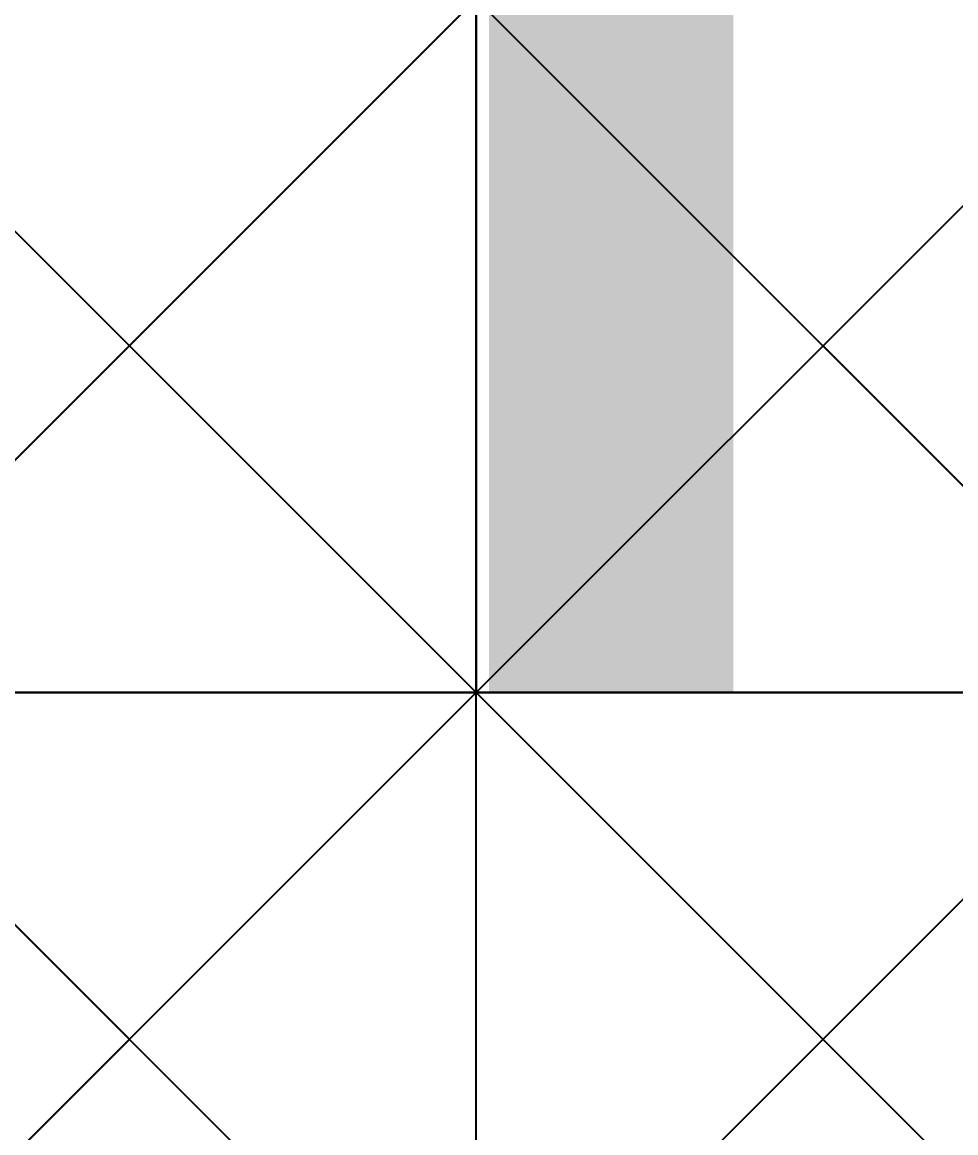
# Model space of a CAD drawing. Header units: metres. Extents: x 0 to 810, y 0 to 745.
# Drawn here: x 1.346 to 2.691, y 3.365 to 4.966 of the extents above; entities that cross this region are included whole.
import ezdxf

# ---------------------------------------------------------------- set-up
doc = ezdxf.new("R2010")
doc.units = ezdxf.units.M
doc.layers.add('forest', color=7, linetype='Continuous')
doc.layers.add('forestfragmentation', color=7, linetype='Continuous')

msp = doc.modelspace()

# ---------------------------------------------------------------- linework, layer by layer
at = {"layer": 'forest', "color": 164}
msp.add_lwpolyline([(0, 0), (2, 0), (4, 2), (4, 3), (3, 4), (2, 4), (2, 5), (1, 6), (0, 5), (0, 13), (1, 13), (2, 14), (1, 15), (1, 17), (0, 18), (0, 24), (2, 26), (1, 27), (0, 27), (0, 63), (63, 63)], dxfattribs=at)
msp.add_lwpolyline([(0, 0), (2, 0), (4, 2), (4, 3), (3, 4), (2, 4), (2, 5), (1, 6), (0, 5), (0, 13), (1, 13), (2, 14), (1, 15), (1, 17), (0, 18), (0, 24), (2, 26), (1, 27), (0, 27), (0, 63), (63, 63)], dxfattribs=at)
msp.add_lwpolyline([(0, 0), (2, 0), (4, 2), (4, 3), (3, 4), (2, 4), (2, 5), (1, 6), (0, 5), (0, 13), (1, 13), (2, 14), (1, 15), (1, 17), (0, 18), (0, 24), (2, 26), (1, 27), (0, 27), (0, 63), (63, 63)], dxfattribs=at)
msp.add_lwpolyline([(0, 0), (2, 0), (4, 2), (4, 3), (3, 4), (2, 4), (2, 5), (1, 6), (0, 5), (0, 13), (1, 13), (2, 14), (1, 15), (1, 17), (0, 18), (0, 24), (2, 26), (1, 27), (0, 27), (0, 63), (63, 63)], dxfattribs=at)
at = {"layer": 'forest', "color": 167}
msp.add_lwpolyline([(0, 0), (0, 4), (2, 4), (3, 5), (3, 6), (2, 7), (2, 9), (1, 10), (0, 10), (0, 63), (63, 63)], dxfattribs=at)
msp.add_lwpolyline([(0, 0), (0, 4), (2, 4), (3, 5), (3, 6), (2, 7), (2, 9), (1, 10), (0, 10), (0, 63), (63, 63)], dxfattribs=at)
msp.add_lwpolyline([(0, 0), (0, 4), (2, 4), (3, 5), (3, 6), (2, 7), (2, 9), (1, 10), (0, 10), (0, 63), (63, 63)], dxfattribs=at)
msp.add_lwpolyline([(0, 0), (0, 4), (2, 4), (3, 5), (3, 6), (2, 7), (2, 9), (1, 10), (0, 10), (0, 63), (63, 63)], dxfattribs=at)
at = {"layer": 'forest', "color": 178}
msp.add_lwpolyline([(2, 0), (2, 4), (1, 5), (0, 5), (0, 63), (63, 63), (63, 0), (2, 0)], dxfattribs=at)
msp.add_lwpolyline([(2, 0), (2, 4), (1, 5), (0, 5), (0, 63), (63, 63), (63, 0), (2, 0)], dxfattribs=at)
msp.add_lwpolyline([(2, 0), (2, 4), (1, 5), (0, 5), (0, 63), (63, 63), (63, 0), (2, 0)], dxfattribs=at)
msp.add_lwpolyline([(2, 0), (2, 4), (1, 5), (0, 5), (0, 63), (63, 63), (63, 0), (2, 0)], dxfattribs=at)
at = {"layer": 'forest', "color": 183}
msp.add_lwpolyline([(0, 0), (2, 2), (2, 7), (1, 8), (0, 8), (0, 63)], dxfattribs=at)
msp.add_lwpolyline([(0, 0), (2, 2), (2, 7), (1, 8), (0, 8), (0, 63)], dxfattribs=at)
msp.add_lwpolyline([(0, 0), (2, 2), (2, 7), (1, 8), (0, 8), (0, 63)], dxfattribs=at)
msp.add_lwpolyline([(0, 0), (2, 2), (2, 7), (1, 8), (0, 8), (0, 63)], dxfattribs=at)
at = {"layer": 'forest', "color": 162}
msp.add_lwpolyline([(2, 0), (3, 0), (4, 1), (5, 1), (6, 2), (6, 3), (3, 6), (2, 5), (2, 4), (1, 3), (1, 5), (0, 6), (0, 63), (63, 63)], dxfattribs=at)
msp.add_lwpolyline([(2, 0), (3, 0), (4, 1), (5, 1), (6, 2), (6, 3), (3, 6), (2, 5), (2, 4), (1, 3), (1, 5), (0, 6), (0, 63), (63, 63)], dxfattribs=at)
msp.add_lwpolyline([(2, 0), (3, 0), (4, 1), (5, 1), (6, 2), (6, 3), (3, 6), (2, 5), (2, 4), (1, 3), (1, 5), (0, 6), (0, 63), (63, 63)], dxfattribs=at)
msp.add_lwpolyline([(2, 0), (3, 0), (4, 1), (5, 1), (6, 2), (6, 3), (3, 6), (2, 5), (2, 4), (1, 3), (1, 5), (0, 6), (0, 63), (63, 63)], dxfattribs=at)
at = {"layer": 'forest', "color": 176}
msp.add_lwpolyline([(0, 0), (0, 1), (1, 0), (2, 0), (5, 3), (4, 4), (2, 4), (2, 5), (3, 6), (3, 9), (2, 10), (1, 9), (0, 9), (0, 55), (4, 59), (4, 62), (3, 63), (62, 63)], dxfattribs=at)
msp.add_lwpolyline([(0, 0), (0, 1), (1, 0), (2, 0), (5, 3), (4, 4), (2, 4), (2, 5), (3, 6), (3, 9), (2, 10), (1, 9), (0, 9), (0, 55), (4, 59), (4, 62), (3, 63), (62, 63)], dxfattribs=at)
msp.add_lwpolyline([(0, 0), (0, 1), (1, 0), (2, 0), (5, 3), (4, 4), (2, 4), (2, 5), (3, 6), (3, 9), (2, 10), (1, 9), (0, 9), (0, 55), (4, 59), (4, 62), (3, 63), (62, 63)], dxfattribs=at)
msp.add_lwpolyline([(0, 0), (0, 1), (1, 0), (2, 0), (5, 3), (4, 4), (2, 4), (2, 5), (3, 6), (3, 9), (2, 10), (1, 9), (0, 9), (0, 55), (4, 59), (4, 62), (3, 63), (62, 63)], dxfattribs=at)
at = {"layer": 'forest', "color": 170}
msp.add_lwpolyline([(0, 0), (0, 1), (1, 1), (2, 2), (2, 4), (4, 4), (6, 6), (6, 8), (5, 9), (4, 9), (2, 11), (2, 12), (4, 12), (5, 13), (5, 20), (4, 21), (1, 21), (0, 22), (0, 43)], dxfattribs=at)
msp.add_lwpolyline([(0, 0), (0, 1), (1, 1), (2, 2), (2, 4), (4, 4), (6, 6), (6, 8), (5, 9), (4, 9), (2, 11), (2, 12), (4, 12), (5, 13), (5, 20), (4, 21), (1, 21), (0, 22), (0, 43)], dxfattribs=at)
msp.add_lwpolyline([(0, 0), (0, 1), (1, 1), (2, 2), (2, 4), (4, 4), (6, 6), (6, 8), (5, 9), (4, 9), (2, 11), (2, 12), (4, 12), (5, 13), (5, 20), (4, 21), (1, 21), (0, 22), (0, 43)], dxfattribs=at)
msp.add_lwpolyline([(0, 0), (0, 1), (1, 1), (2, 2), (2, 4), (4, 4), (6, 6), (6, 8), (5, 9), (4, 9), (2, 11), (2, 12), (4, 12), (5, 13), (5, 20), (4, 21), (1, 21), (0, 22), (0, 43)], dxfattribs=at)
at = {"layer": 'forest', "color": 114}
for points in [[(0, 0), (0, 3), (1, 4), (2, 3), (3, 4), (3, 8), (2, 9), (1, 9), (0, 8), (0, 7), (0, 34), (6, 34), (7, 35), (8, 35), (9, 36), (10, 36), (11, 37)], [(0, 0), (0, 3), (1, 4), (2, 3), (3, 4), (3, 8), (2, 9), (1, 9), (0, 8), (0, 7), (0, 34), (6, 34), (7, 35), (8, 35), (9, 36), (10, 36), (11, 37)], [(0, 0), (0, 3), (1, 4), (2, 3), (3, 4), (3, 8), (2, 9), (1, 9), (0, 8), (0, 7), (0, 34), (6, 34), (7, 35), (8, 35), (9, 36), (10, 36), (11, 37)], [(0, 0), (0, 3), (1, 4), (2, 3), (3, 4), (3, 8), (2, 9), (1, 9), (0, 8), (0, 7), (0, 34), (6, 34), (7, 35), (8, 35), (9, 36), (10, 36), (11, 37)], [(8, 3), (7, 3), (6, 4), (2, 4), (0, 6), (0, 12), (3, 12), (4, 11), (5, 11), (6, 12), (8, 12)], [(8, 3), (7, 3), (6, 4), (2, 4), (0, 6), (0, 12), (3, 12), (4, 11), (5, 11), (6, 12), (8, 12)], [(8, 3), (7, 3), (6, 4), (2, 4), (0, 6), (0, 12), (3, 12), (4, 11), (5, 11), (6, 12), (8, 12)], [(8, 3), (7, 3), (6, 4), (2, 4), (0, 6), (0, 12), (3, 12), (4, 11), (5, 11), (6, 12), (8, 12)]]:
    msp.add_lwpolyline(points, dxfattribs=at)
at = {"layer": 'forest', "color": 113}
msp.add_lwpolyline([(2, 0), (2, 4), (4, 6), (4, 7), (5, 8), (5, 9), (9, 9), (10, 8), (11, 9), (12, 9), (15, 12), (15, 13), (16, 14), (18, 14), (19, 15), (19, 17), (20, 17), (21, 18), (21, 19), (22, 20), (22, 21), (23, 22), (23, 23), (26, 26)], dxfattribs=at)
msp.add_lwpolyline([(2, 0), (2, 4), (4, 6), (4, 7), (5, 8), (5, 9), (9, 9), (10, 8), (11, 9), (12, 9), (15, 12), (15, 13), (16, 14), (18, 14), (19, 15), (19, 17), (20, 17), (21, 18), (21, 19), (22, 20), (22, 21), (23, 22), (23, 23), (26, 26)], dxfattribs=at)
msp.add_lwpolyline([(2, 0), (2, 4), (4, 6), (4, 7), (5, 8), (5, 9), (9, 9), (10, 8), (11, 9), (12, 9), (15, 12), (15, 13), (16, 14), (18, 14), (19, 15), (19, 17), (20, 17), (21, 18), (21, 19), (22, 20), (22, 21), (23, 22), (23, 23), (26, 26)], dxfattribs=at)
msp.add_lwpolyline([(2, 0), (2, 4), (4, 6), (4, 7), (5, 8), (5, 9), (9, 9), (10, 8), (11, 9), (12, 9), (15, 12), (15, 13), (16, 14), (18, 14), (19, 15), (19, 17), (20, 17), (21, 18), (21, 19), (22, 20), (22, 21), (23, 22), (23, 23), (26, 26)], dxfattribs=at)
at = {"layer": 'forest', "color": 55}
for points in [[(0, 0), (0, 4), (3, 4), (4, 5), (7, 5), (9, 7), (7, 9), (7, 10), (6, 11), (6, 19)], [(0, 0), (0, 4), (3, 4), (4, 5), (7, 5), (9, 7), (7, 9), (7, 10), (6, 11), (6, 19)], [(0, 0), (0, 4), (3, 4), (4, 5), (7, 5), (9, 7), (7, 9), (7, 10), (6, 11), (6, 19)], [(0, 0), (0, 4), (3, 4), (4, 5), (7, 5), (9, 7), (7, 9), (7, 10), (6, 11), (6, 19)], [(0, 0), (0, 4), (2, 4), (3, 3), (4, 3), (5, 2), (6, 2), (7, 1), (8, 1), (9, 0), (10, 0), (11, 1), (15, 1), (16, 2), (17, 2), (17, 0), (0, 0)], [(0, 0), (0, 4), (2, 4), (3, 3), (4, 3), (5, 2), (6, 2), (7, 1), (8, 1), (9, 0), (10, 0), (11, 1), (15, 1), (16, 2), (17, 2), (17, 0), (0, 0)], [(0, 0), (0, 4), (2, 4), (3, 3), (4, 3), (5, 2), (6, 2), (7, 1), (8, 1), (9, 0), (10, 0), (11, 1), (15, 1), (16, 2), (17, 2), (17, 0), (0, 0)], [(0, 0), (0, 4), (2, 4), (3, 3), (4, 3), (5, 2), (6, 2), (7, 1), (8, 1), (9, 0), (10, 0), (11, 1), (15, 1), (16, 2), (17, 2), (17, 0), (0, 0)]]:
    msp.add_lwpolyline(points, dxfattribs=at)
at = {"layer": 'forest', "color": 157}
msp.add_lwpolyline([(0, 0), (0, 2), (1, 2), (2, 3), (1, 4), (0, 4), (0, 8), (2, 8), (6, 12), (5, 13), (5, 14), (3, 16), (2, 16), (1, 17), (1, 19)], dxfattribs=at)
msp.add_lwpolyline([(0, 0), (0, 2), (1, 2), (2, 3), (1, 4), (0, 4), (0, 8), (2, 8), (6, 12), (5, 13), (5, 14), (3, 16), (2, 16), (1, 17), (1, 19)], dxfattribs=at)
msp.add_lwpolyline([(0, 0), (0, 2), (1, 2), (2, 3), (1, 4), (0, 4), (0, 8), (2, 8), (6, 12), (5, 13), (5, 14), (3, 16), (2, 16), (1, 17), (1, 19)], dxfattribs=at)
msp.add_lwpolyline([(0, 0), (0, 2), (1, 2), (2, 3), (1, 4), (0, 4), (0, 8), (2, 8), (6, 12), (5, 13), (5, 14), (3, 16), (2, 16), (1, 17), (1, 19)], dxfattribs=at)
at = {"layer": 'forest', "color": 60}
msp.add_lwpolyline([(0, 4), (0, 19), (2, 19), (3, 18), (3, 17), (4, 16), (4, 15), (5, 14), (5, 13), (6, 12), (6, 10), (3, 10), (2, 9), (2, 8), (3, 7), (2, 6), (2, 4), (0, 4)], dxfattribs=at)
msp.add_lwpolyline([(0, 4), (0, 19), (2, 19), (3, 18), (3, 17), (4, 16), (4, 15), (5, 14), (5, 13), (6, 12), (6, 10), (3, 10), (2, 9), (2, 8), (3, 7), (2, 6), (2, 4), (0, 4)], dxfattribs=at)
msp.add_lwpolyline([(0, 4), (0, 19), (2, 19), (3, 18), (3, 17), (4, 16), (4, 15), (5, 14), (5, 13), (6, 12), (6, 10), (3, 10), (2, 9), (2, 8), (3, 7), (2, 6), (2, 4), (0, 4)], dxfattribs=at)
msp.add_lwpolyline([(0, 4), (0, 19), (2, 19), (3, 18), (3, 17), (4, 16), (4, 15), (5, 14), (5, 13), (6, 12), (6, 10), (3, 10), (2, 9), (2, 8), (3, 7), (2, 6), (2, 4), (0, 4)], dxfattribs=at)
at = {"layer": 'forest', "color": 174}
msp.add_lwpolyline([(8, 3), (4, 3), (2, 5), (3, 6), (4, 5), (6, 5), (7, 6), (7, 7), (6, 8), (4, 8), (2, 10), (0, 10), (0, 13), (3, 13), (4, 14), (4, 15), (5, 15), (6, 16), (6, 17), (5, 18)], dxfattribs=at)
msp.add_lwpolyline([(8, 3), (4, 3), (2, 5), (3, 6), (4, 5), (6, 5), (7, 6), (7, 7), (6, 8), (4, 8), (2, 10), (0, 10), (0, 13), (3, 13), (4, 14), (4, 15), (5, 15), (6, 16), (6, 17), (5, 18)], dxfattribs=at)
msp.add_lwpolyline([(8, 3), (4, 3), (2, 5), (3, 6), (4, 5), (6, 5), (7, 6), (7, 7), (6, 8), (4, 8), (2, 10), (0, 10), (0, 13), (3, 13), (4, 14), (4, 15), (5, 15), (6, 16), (6, 17), (5, 18)], dxfattribs=at)
msp.add_lwpolyline([(8, 3), (4, 3), (2, 5), (3, 6), (4, 5), (6, 5), (7, 6), (7, 7), (6, 8), (4, 8), (2, 10), (0, 10), (0, 13), (3, 13), (4, 14), (4, 15), (5, 15), (6, 16), (6, 17), (5, 18)], dxfattribs=at)
at = {"layer": 'forest', "color": 107}
msp.add_lwpolyline([(8, 18), (6, 16), (6, 15), (5, 14), (5, 13), (6, 12), (8, 12), (8, 7), (7, 7), (6, 6), (5, 6), (1, 2), (1, 0), (0, 0)], dxfattribs=at)
msp.add_lwpolyline([(8, 18), (6, 16), (6, 15), (5, 14), (5, 13), (6, 12), (8, 12), (8, 7), (7, 7), (6, 6), (5, 6), (1, 2), (1, 0), (0, 0)], dxfattribs=at)
msp.add_lwpolyline([(8, 18), (6, 16), (6, 15), (5, 14), (5, 13), (6, 12), (8, 12), (8, 7), (7, 7), (6, 6), (5, 6), (1, 2), (1, 0), (0, 0)], dxfattribs=at)
msp.add_lwpolyline([(8, 18), (6, 16), (6, 15), (5, 14), (5, 13), (6, 12), (8, 12), (8, 7), (7, 7), (6, 6), (5, 6), (1, 2), (1, 0), (0, 0)], dxfattribs=at)
at = {"layer": 'forest', "color": 137}
msp.add_lwpolyline([(1, 18), (1, 17), (2, 16), (2, 15), (3, 14), (3, 13), (4, 12), (4, 11), (5, 10), (5, 4), (0, 4)], dxfattribs=at)
msp.add_lwpolyline([(1, 18), (1, 17), (2, 16), (2, 15), (3, 14), (3, 13), (4, 12), (4, 11), (5, 10), (5, 4), (0, 4)], dxfattribs=at)
msp.add_lwpolyline([(1, 18), (1, 17), (2, 16), (2, 15), (3, 14), (3, 13), (4, 12), (4, 11), (5, 10), (5, 4), (0, 4)], dxfattribs=at)
msp.add_lwpolyline([(1, 18), (1, 17), (2, 16), (2, 15), (3, 14), (3, 13), (4, 12), (4, 11), (5, 10), (5, 4), (0, 4)], dxfattribs=at)
at = {"layer": 'forest', "color": 140}
msp.add_lwpolyline([(0, 1), (0, 16), (4, 12), (5, 12), (6, 11), (7, 11), (7, 7), (6, 6), (6, 4), (3, 4), (2, 3), (2, 1), (0, 1)], dxfattribs=at)
msp.add_lwpolyline([(0, 1), (0, 16), (4, 12), (5, 12), (6, 11), (7, 11), (7, 7), (6, 6), (6, 4), (3, 4), (2, 3), (2, 1), (0, 1)], dxfattribs=at)
msp.add_lwpolyline([(0, 1), (0, 16), (4, 12), (5, 12), (6, 11), (7, 11), (7, 7), (6, 6), (6, 4), (3, 4), (2, 3), (2, 1), (0, 1)], dxfattribs=at)
msp.add_lwpolyline([(0, 1), (0, 16), (4, 12), (5, 12), (6, 11), (7, 11), (7, 7), (6, 6), (6, 4), (3, 4), (2, 3), (2, 1), (0, 1)], dxfattribs=at)
at = {"layer": 'forest', "color": 111}
msp.add_lwpolyline([(24, 11), (21, 11), (19, 13), (18, 13), (17, 12), (17, 11), (16, 11), (15, 12), (14, 12), (13, 11), (12, 11), (9, 8), (8, 8), (7, 7), (4, 7), (1, 4), (3, 2), (3, 1), (2, 0), (0, 0)], dxfattribs=at)
msp.add_lwpolyline([(24, 11), (21, 11), (19, 13), (18, 13), (17, 12), (17, 11), (16, 11), (15, 12), (14, 12), (13, 11), (12, 11), (9, 8), (8, 8), (7, 7), (4, 7), (1, 4), (3, 2), (3, 1), (2, 0), (0, 0)], dxfattribs=at)
msp.add_lwpolyline([(24, 11), (21, 11), (19, 13), (18, 13), (17, 12), (17, 11), (16, 11), (15, 12), (14, 12), (13, 11), (12, 11), (9, 8), (8, 8), (7, 7), (4, 7), (1, 4), (3, 2), (3, 1), (2, 0), (0, 0)], dxfattribs=at)
msp.add_lwpolyline([(24, 11), (21, 11), (19, 13), (18, 13), (17, 12), (17, 11), (16, 11), (15, 12), (14, 12), (13, 11), (12, 11), (9, 8), (8, 8), (7, 7), (4, 7), (1, 4), (3, 2), (3, 1), (2, 0), (0, 0)], dxfattribs=at)
at = {"layer": 'forest', "color": 81}
msp.add_lwpolyline([(0, 0), (0, 1), (1, 1), (2, 2), (2, 3), (3, 4), (4, 4), (5, 5), (8, 5), (10, 3), (12, 3), (13, 2), (15, 2), (16, 3), (17, 3), (18, 4), (18, 5), (19, 6), (19, 10), (21, 10), (22, 9), (23, 9), (25, 7)], dxfattribs=at)
msp.add_lwpolyline([(0, 0), (0, 1), (1, 1), (2, 2), (2, 3), (3, 4), (4, 4), (5, 5), (8, 5), (10, 3), (12, 3), (13, 2), (15, 2), (16, 3), (17, 3), (18, 4), (18, 5), (19, 6), (19, 10), (21, 10), (22, 9), (23, 9), (25, 7)], dxfattribs=at)
msp.add_lwpolyline([(0, 0), (0, 1), (1, 1), (2, 2), (2, 3), (3, 4), (4, 4), (5, 5), (8, 5), (10, 3), (12, 3), (13, 2), (15, 2), (16, 3), (17, 3), (18, 4), (18, 5), (19, 6), (19, 10), (21, 10), (22, 9), (23, 9), (25, 7)], dxfattribs=at)
msp.add_lwpolyline([(0, 0), (0, 1), (1, 1), (2, 2), (2, 3), (3, 4), (4, 4), (5, 5), (8, 5), (10, 3), (12, 3), (13, 2), (15, 2), (16, 3), (17, 3), (18, 4), (18, 5), (19, 6), (19, 10), (21, 10), (22, 9), (23, 9), (25, 7)], dxfattribs=at)
at = {"layer": 'forest', "color": 83}
msp.add_lwpolyline([(8, 10), (7, 9), (4, 9), (3, 8), (3, 6), (2, 5), (3, 4), (10, 4)], dxfattribs=at)
msp.add_lwpolyline([(8, 10), (7, 9), (4, 9), (3, 8), (3, 6), (2, 5), (3, 4), (10, 4)], dxfattribs=at)
msp.add_lwpolyline([(8, 10), (7, 9), (4, 9), (3, 8), (3, 6), (2, 5), (3, 4), (10, 4)], dxfattribs=at)
msp.add_lwpolyline([(8, 10), (7, 9), (4, 9), (3, 8), (3, 6), (2, 5), (3, 4), (10, 4)], dxfattribs=at)
at = {"layer": 'forest', "color": 105}
msp.add_lwpolyline([(0, 3), (0, 9), (2, 7), (3, 7), (4, 8), (10, 8), (11, 7), (13, 7), (14, 6), (14, 4), (13, 4), (12, 3), (11, 3), (10, 4), (5, 4), (4, 5), (2, 5), (0, 3)], dxfattribs=at)
msp.add_lwpolyline([(0, 3), (0, 9), (2, 7), (3, 7), (4, 8), (10, 8), (11, 7), (13, 7), (14, 6), (14, 4), (13, 4), (12, 3), (11, 3), (10, 4), (5, 4), (4, 5), (2, 5), (0, 3)], dxfattribs=at)
msp.add_lwpolyline([(0, 3), (0, 9), (2, 7), (3, 7), (4, 8), (10, 8), (11, 7), (13, 7), (14, 6), (14, 4), (13, 4), (12, 3), (11, 3), (10, 4), (5, 4), (4, 5), (2, 5), (0, 3)], dxfattribs=at)
msp.add_lwpolyline([(0, 3), (0, 9), (2, 7), (3, 7), (4, 8), (10, 8), (11, 7), (13, 7), (14, 6), (14, 4), (13, 4), (12, 3), (11, 3), (10, 4), (5, 4), (4, 5), (2, 5), (0, 3)], dxfattribs=at)
at = {"layer": 'forest', "color": 54}
msp.add_lwpolyline([(0, 0), (0, 4), (1, 4), (2, 5), (5, 5), (6, 4), (9, 4), (10, 3), (11, 3), (12, 2), (21, 2), (22, 3), (26, 3), (27, 2), (28, 2), (29, 1), (30, 1), (31, 0), (32, 0), (0, 0)], dxfattribs=at)
msp.add_lwpolyline([(0, 0), (0, 4), (1, 4), (2, 5), (5, 5), (6, 4), (9, 4), (10, 3), (11, 3), (12, 2), (21, 2), (22, 3), (26, 3), (27, 2), (28, 2), (29, 1), (30, 1), (31, 0), (32, 0), (0, 0)], dxfattribs=at)
msp.add_lwpolyline([(0, 0), (0, 4), (1, 4), (2, 5), (5, 5), (6, 4), (9, 4), (10, 3), (11, 3), (12, 2), (21, 2), (22, 3), (26, 3), (27, 2), (28, 2), (29, 1), (30, 1), (31, 0), (32, 0), (0, 0)], dxfattribs=at)
msp.add_lwpolyline([(0, 0), (0, 4), (1, 4), (2, 5), (5, 5), (6, 4), (9, 4), (10, 3), (11, 3), (12, 2), (21, 2), (22, 3), (26, 3), (27, 2), (28, 2), (29, 1), (30, 1), (31, 0), (32, 0), (0, 0)], dxfattribs=at)
at = {"layer": 'forestfragmentation', "color": 98}
for points in [[(2, 2), (2, 3), (1, 4), (0, 4), (0, 9), (2, 11), (5, 8), (6, 8), (6, 3), (5, 2), (2, 2)], [(2, 2), (2, 3), (1, 4), (0, 4), (0, 9), (2, 11), (5, 8), (6, 8), (6, 3), (5, 2), (2, 2)], [(2, 2), (2, 3), (1, 4), (0, 4), (0, 9), (2, 11), (5, 8), (6, 8), (6, 3), (5, 2), (2, 2)], [(2, 2), (2, 3), (1, 4), (0, 4), (0, 9), (2, 11), (5, 8), (6, 8), (6, 3), (5, 2), (2, 2)], [(0, 0), (0, 3), (3, 6), (4, 6), (5, 5), (5, 4), (4, 3), (4, 2), (2, 0), (0, 0)], [(0, 0), (0, 3), (3, 6), (4, 6), (5, 5), (5, 4), (4, 3), (4, 2), (2, 0), (0, 0)], [(0, 0), (0, 3), (3, 6), (4, 6), (5, 5), (5, 4), (4, 3), (4, 2), (2, 0), (0, 0)], [(0, 0), (0, 3), (3, 6), (4, 6), (5, 5), (5, 4), (4, 3), (4, 2), (2, 0), (0, 0)]]:
    msp.add_lwpolyline(points, dxfattribs=at)
at = {"layer": 'forestfragmentation', "color": 87}
msp.add_lwpolyline([(0, 1), (0, 6), (1, 7), (4, 7), (4, 5), (2, 3), (2, 2), (1, 1), (0, 1)], dxfattribs=at)
msp.add_lwpolyline([(0, 1), (0, 6), (1, 7), (4, 7), (4, 5), (2, 3), (2, 2), (1, 1), (0, 1)], dxfattribs=at)
msp.add_lwpolyline([(0, 1), (0, 6), (1, 7), (4, 7), (4, 5), (2, 3), (2, 2), (1, 1), (0, 1)], dxfattribs=at)
msp.add_lwpolyline([(0, 1), (0, 6), (1, 7), (4, 7), (4, 5), (2, 3), (2, 2), (1, 1), (0, 1)], dxfattribs=at)
at = {"layer": 'forestfragmentation', "color": 55}
msp.add_lwpolyline([(0, 3), (0, 5), (1, 5), (2, 6), (7, 6), (7, 5), (6, 4), (2, 4), (1, 3), (0, 3)], dxfattribs=at)
msp.add_lwpolyline([(0, 3), (0, 5), (1, 5), (2, 6), (7, 6), (7, 5), (6, 4), (2, 4), (1, 3), (0, 3)], dxfattribs=at)
msp.add_lwpolyline([(0, 3), (0, 5), (1, 5), (2, 6), (7, 6), (7, 5), (6, 4), (2, 4), (1, 3), (0, 3)], dxfattribs=at)
msp.add_lwpolyline([(0, 3), (0, 5), (1, 5), (2, 6), (7, 6), (7, 5), (6, 4), (2, 4), (1, 3), (0, 3)], dxfattribs=at)
at = {"layer": 'forestfragmentation', "color": 68}
msp.add_lwpolyline([(4, 2), (2, 4), (2, 6), (5, 6), (6, 5), (11, 5), (12, 4), (12, 3), (11, 2), (4, 2)], dxfattribs=at)
msp.add_lwpolyline([(4, 2), (2, 4), (2, 6), (5, 6), (6, 5), (11, 5), (12, 4), (12, 3), (11, 2), (4, 2)], dxfattribs=at)
msp.add_lwpolyline([(4, 2), (2, 4), (2, 6), (5, 6), (6, 5), (11, 5), (12, 4), (12, 3), (11, 2), (4, 2)], dxfattribs=at)
msp.add_lwpolyline([(4, 2), (2, 4), (2, 6), (5, 6), (6, 5), (11, 5), (12, 4), (12, 3), (11, 2), (4, 2)], dxfattribs=at)
at = {"layer": 'forestfragmentation', "color": 42}
msp.add_lwpolyline([(0, 0), (0, 4), (2, 4), (3, 3), (7, 3), (7, 2), (6, 1), (5, 1), (4, 0), (0, 0)], dxfattribs=at)
msp.add_lwpolyline([(0, 0), (0, 4), (2, 4), (3, 3), (7, 3), (7, 2), (6, 1), (5, 1), (4, 0), (0, 0)], dxfattribs=at)
msp.add_lwpolyline([(0, 0), (0, 4), (2, 4), (3, 3), (7, 3), (7, 2), (6, 1), (5, 1), (4, 0), (0, 0)], dxfattribs=at)
msp.add_lwpolyline([(0, 0), (0, 4), (2, 4), (3, 3), (7, 3), (7, 2), (6, 1), (5, 1), (4, 0), (0, 0)], dxfattribs=at)

# ---------------------------------------------------------------- texts
at = {"layer": 'forestfragmentation', "color": 87}
for s in ['id:1266', 'id:1279', 'id:4490', 'id:4503']:
    msp.add_text(s, height=3, dxfattribs=at).set_placement((1.75, 4))

doc.saveas('drawing.dxf')
